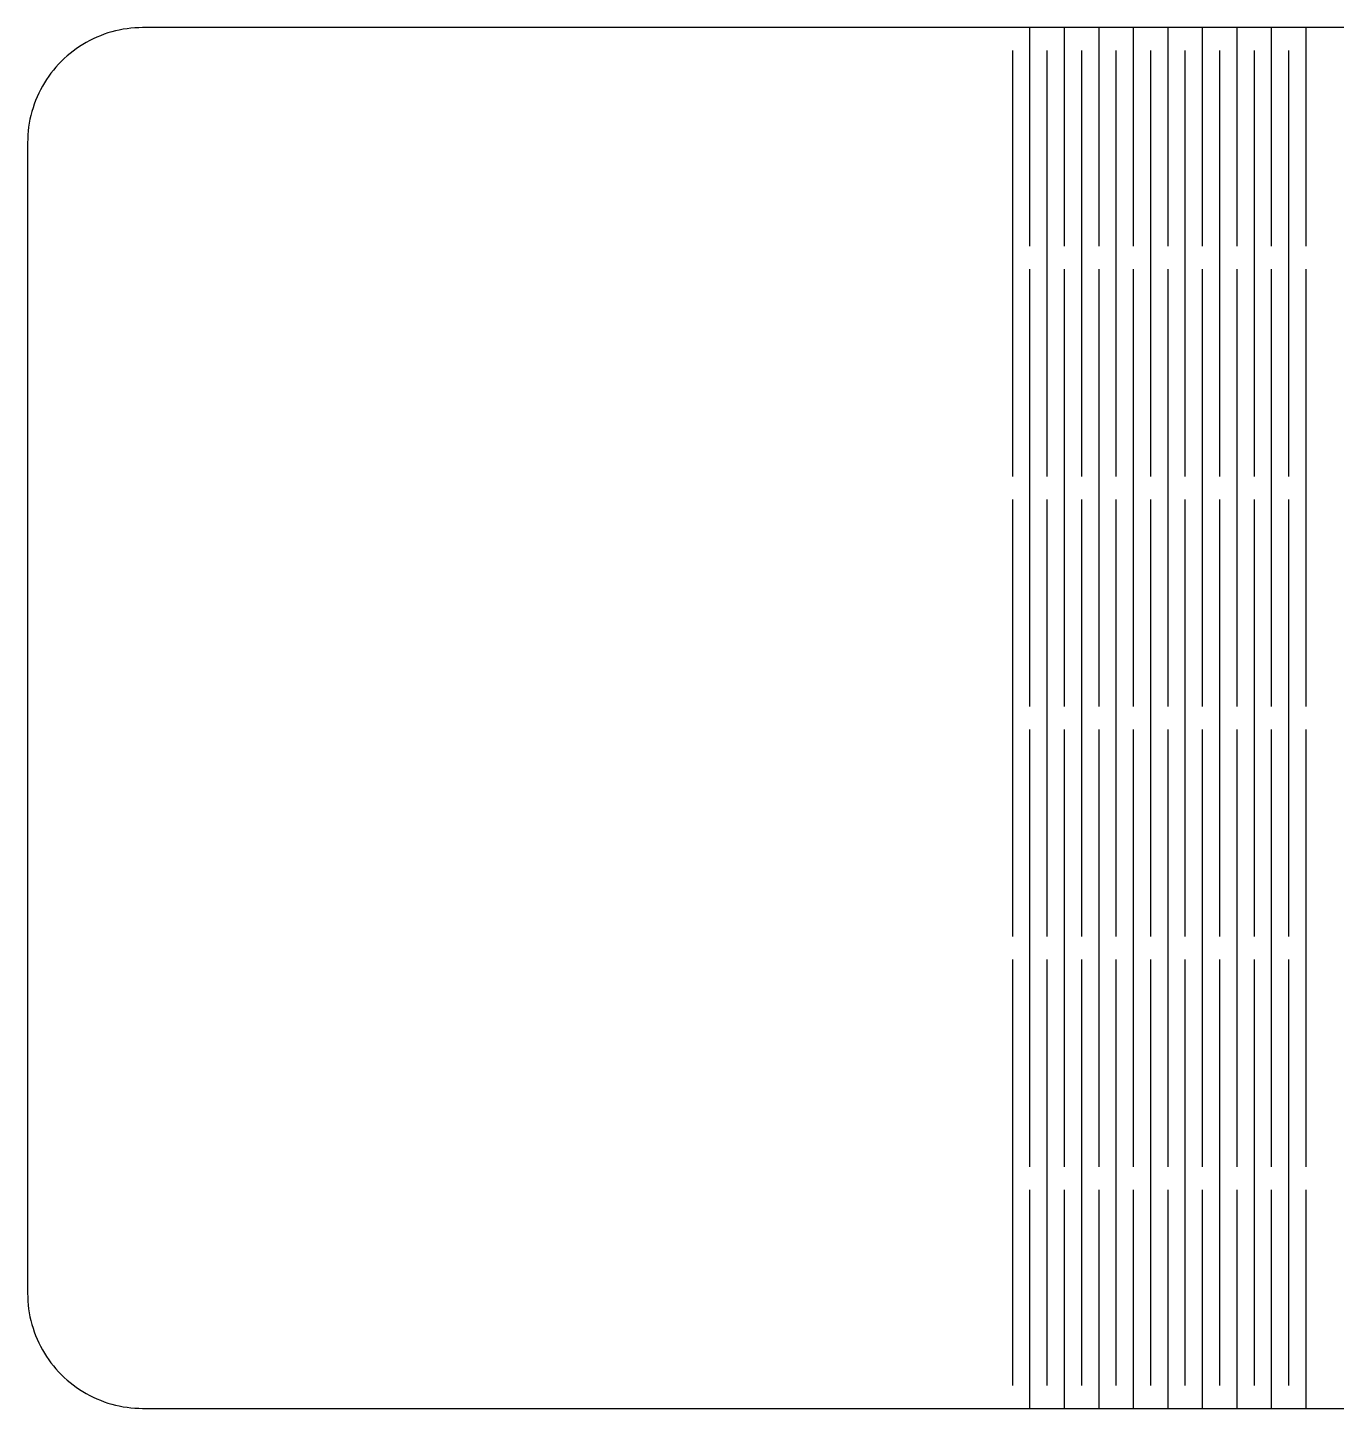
# Model space of a CAD drawing. Extents: x -136 to 136, y -72 to 72.
# Drawn here: x -136.5 to 0, y -72 to 72 of the extents above; entities that cross this region are included whole.
import ezdxf

# ---------------------------------------------------------------- set-up
doc = ezdxf.new("R2010")
doc.units = 0
doc.header["$MEASUREMENT"] = 0
doc.layers.get('0').update_dxf_attribs({"linetype": 'CONTINUOUS'})

msp = doc.modelspace()

# ---------------------------------------------------------------- linework, layer by layer
for p, q in [((-124.49, 72), (-124.9, 71.99)), ((-31.99, 72), (-124.49, 72)), ((-31.99, 72), (-31.99, 49.2)), ((-28.39, 72), (-31.99, 72)), ((-28.39, 72), (-28.39, 49.2)), ((-24.79, 72), (-28.39, 72)), ((-24.79, 72), (-24.79, 49.2)), ((-21.19, 72), (-24.79, 72)), ((-21.19, 72), (-21.19, 49.2)), ((-17.59, 72), (-21.19, 72)), ((-17.59, 72), (-17.59, 49.2)), ((-13.99, 72), (-17.59, 72)), ((-13.99, 72), (-13.99, 49.2)), ((-10.39, 72), (-13.99, 72)), ((-10.39, 72), (-10.39, 49.2)), ((-6.79, 72), (-10.39, 72)), ((-6.79, 72), (-6.79, 49.2)), ((-3.19, 72), (-6.79, 72)), ((87.51, 72), (-3.19, 72)), ((-3.19, 72), (-3.19, 49.2)), ((-130.01, 70.65), (-130.37, 70.46)), ((-129.64, 70.84), (-130.01, 70.65)), ((-129.27, 71.01), (-129.64, 70.84)), ((-128.89, 71.16), (-129.27, 71.01)), ((-128.51, 71.31), (-128.89, 71.16)), ((-128.12, 71.44), (-128.51, 71.31)), ((-127.72, 71.56), (-128.12, 71.44)), ((-127.33, 71.66), (-127.72, 71.56)), ((-126.93, 71.75), (-127.33, 71.66)), ((-126.53, 71.83), (-126.93, 71.75)), ((-126.12, 71.89), (-126.53, 71.83)), ((-125.71, 71.94), (-126.12, 71.89)), ((-125.31, 71.97), (-125.71, 71.94)), ((-124.9, 71.99), (-125.31, 71.97)), ((-132.06, 69.31), (-132.37, 69.04)), ((-131.74, 69.56), (-132.06, 69.31)), ((-131.41, 69.8), (-131.74, 69.56)), ((-131.07, 70.03), (-131.41, 69.8)), ((-130.72, 70.25), (-131.07, 70.03)), ((-130.37, 70.46), (-130.72, 70.25)), ((-33.79, 69.6), (-33.79, 25.2)), ((-30.19, 69.6), (-30.19, 25.2)), ((-26.59, 69.6), (-26.59, 25.2)), ((-22.99, 69.6), (-22.99, 25.2)), ((-19.39, 69.6), (-19.39, 25.2)), ((-15.79, 69.6), (-15.79, 25.2)), ((-12.19, 69.6), (-12.19, 25.2)), ((-8.59, 69.6), (-8.59, 25.2)), ((-4.99, 69.6), (-4.99, 25.2)), ((-133.53, 67.89), (-133.8, 67.57)), ((-133.26, 68.19), (-133.53, 67.89)), ((-132.97, 68.49), (-133.26, 68.19)), ((-132.68, 68.77), (-132.97, 68.49)), ((-132.37, 69.04), (-132.68, 68.77)), ((-134.52, 66.58), (-134.74, 66.24)), ((-134.29, 66.92), (-134.52, 66.58)), ((-134.05, 67.25), (-134.29, 66.92)), ((-133.8, 67.57), (-134.05, 67.25)), ((-135.32, 65.15), (-135.49, 64.78)), ((-135.14, 65.52), (-135.32, 65.15)), ((-134.95, 65.88), (-135.14, 65.52)), ((-134.74, 66.24), (-134.95, 65.88)), ((-135.92, 63.63), (-136.04, 63.24)), ((-135.79, 64.02), (-135.92, 63.63)), ((-135.65, 64.4), (-135.79, 64.02)), ((-135.49, 64.78), (-135.65, 64.4)), ((-136.31, 62.04), (-136.38, 61.63)), ((-136.24, 62.44), (-136.31, 62.04)), ((-136.15, 62.84), (-136.24, 62.44)), ((-136.04, 63.24), (-136.15, 62.84)), ((-136.46, 60.82), (-136.48, 60.41)), ((-136.42, 61.23), (-136.46, 60.82)), ((-136.38, 61.63), (-136.42, 61.23)), ((-136.48, 60.41), (-136.49, 60)), ((-136.49, 60), (-136.49, -60)), ((-31.99, 46.8), (-31.99, 1.2)), ((-28.39, 46.8), (-28.39, 1.2)), ((-24.79, 46.8), (-24.79, 1.2)), ((-21.19, 46.8), (-21.19, 1.2)), ((-17.59, 46.8), (-17.59, 1.2)), ((-13.99, 46.8), (-13.99, 1.2)), ((-10.39, 46.8), (-10.39, 1.2)), ((-6.79, 46.8), (-6.79, 1.2)), ((-3.19, 46.8), (-3.19, 1.2)), ((-33.79, 22.8), (-33.79, -22.8)), ((-30.19, 22.8), (-30.19, -22.8)), ((-26.59, 22.8), (-26.59, -22.8)), ((-22.99, 22.8), (-22.99, -22.8)), ((-19.39, 22.8), (-19.39, -22.8)), ((-15.79, 22.8), (-15.79, -22.8)), ((-12.19, 22.8), (-12.19, -22.8)), ((-8.59, 22.8), (-8.59, -22.8)), ((-4.99, 22.8), (-4.99, -22.8)), ((-31.99, -1.2), (-31.99, -46.8)), ((-28.39, -1.2), (-28.39, -46.8)), ((-24.79, -1.2), (-24.79, -46.8)), ((-21.19, -1.2), (-21.19, -46.8)), ((-17.59, -1.2), (-17.59, -46.8)), ((-13.99, -1.2), (-13.99, -46.8)), ((-10.39, -1.2), (-10.39, -46.8)), ((-6.79, -1.2), (-6.79, -46.8)), ((-3.19, -1.2), (-3.19, -46.8)), ((-33.79, -25.2), (-33.79, -69.6)), ((-30.19, -25.2), (-30.19, -69.6)), ((-26.59, -25.2), (-26.59, -69.6)), ((-22.99, -25.2), (-22.99, -69.6)), ((-19.39, -25.2), (-19.39, -69.6)), ((-15.79, -25.2), (-15.79, -69.6)), ((-12.19, -25.2), (-12.19, -69.6)), ((-8.59, -25.2), (-8.59, -69.6)), ((-4.99, -25.2), (-4.99, -69.6)), ((-31.99, -49.2), (-31.99, -72)), ((-28.39, -49.2), (-28.39, -72)), ((-24.79, -49.2), (-24.79, -72)), ((-21.19, -49.2), (-21.19, -72)), ((-17.59, -49.2), (-17.59, -72)), ((-13.99, -49.2), (-13.99, -72)), ((-10.39, -49.2), (-10.39, -72)), ((-6.79, -49.2), (-6.79, -72)), ((-3.19, -49.2), (-3.19, -72)), ((-136.49, -60), (-136.48, -60.41)), ((-136.48, -60.41), (-136.46, -60.82)), ((-136.46, -60.82), (-136.42, -61.23)), ((-136.42, -61.23), (-136.38, -61.63)), ((-136.38, -61.63), (-136.31, -62.04)), ((-136.31, -62.04), (-136.24, -62.44)), ((-136.24, -62.44), (-136.15, -62.84)), ((-136.15, -62.84), (-136.04, -63.24)), ((-136.04, -63.24), (-135.92, -63.63)), ((-135.92, -63.63), (-135.79, -64.02)), ((-135.79, -64.02), (-135.65, -64.4)), ((-135.65, -64.4), (-135.49, -64.78)), ((-135.49, -64.78), (-135.32, -65.15)), ((-135.32, -65.15), (-135.14, -65.52)), ((-135.14, -65.52), (-134.95, -65.88)), ((-134.95, -65.88), (-134.74, -66.24)), ((-134.74, -66.24), (-134.52, -66.58)), ((-134.52, -66.58), (-134.29, -66.92)), ((-134.29, -66.92), (-134.05, -67.25)), ((-134.05, -67.25), (-133.8, -67.57)), ((-133.8, -67.57), (-133.53, -67.89)), ((-133.53, -67.89), (-133.26, -68.19)), ((-133.26, -68.19), (-132.97, -68.49)), ((-132.97, -68.49), (-132.68, -68.77)), ((-132.68, -68.77), (-132.37, -69.04)), ((-132.37, -69.04), (-132.06, -69.31)), ((-132.06, -69.31), (-131.74, -69.56)), ((-131.74, -69.56), (-131.41, -69.8)), ((-131.41, -69.8), (-131.07, -70.03)), ((-131.07, -70.03), (-130.72, -70.25)), ((-130.72, -70.25), (-130.37, -70.46)), ((-130.37, -70.46), (-130.01, -70.65)), ((-130.01, -70.65), (-129.64, -70.84)), ((-129.64, -70.84), (-129.27, -71.01)), ((-129.27, -71.01), (-128.89, -71.16)), ((-128.89, -71.16), (-128.51, -71.31)), ((-128.51, -71.31), (-128.12, -71.44)), ((-128.12, -71.44), (-127.72, -71.56)), ((-127.72, -71.56), (-127.33, -71.66)), ((-127.33, -71.66), (-126.93, -71.75)), ((-126.93, -71.75), (-126.53, -71.83)), ((-126.53, -71.83), (-126.12, -71.89)), ((-126.12, -71.89), (-125.71, -71.94)), ((-125.71, -71.94), (-125.31, -71.97)), ((-125.31, -71.97), (-124.9, -71.99)), ((-124.9, -71.99), (-124.49, -72)), ((-124.49, -72), (-31.99, -72)), ((-31.99, -72), (-28.39, -72)), ((-28.39, -72), (-24.79, -72)), ((-24.79, -72), (87.51, -72))]:
    msp.add_line(p, q)

doc.saveas('drawing.dxf')
